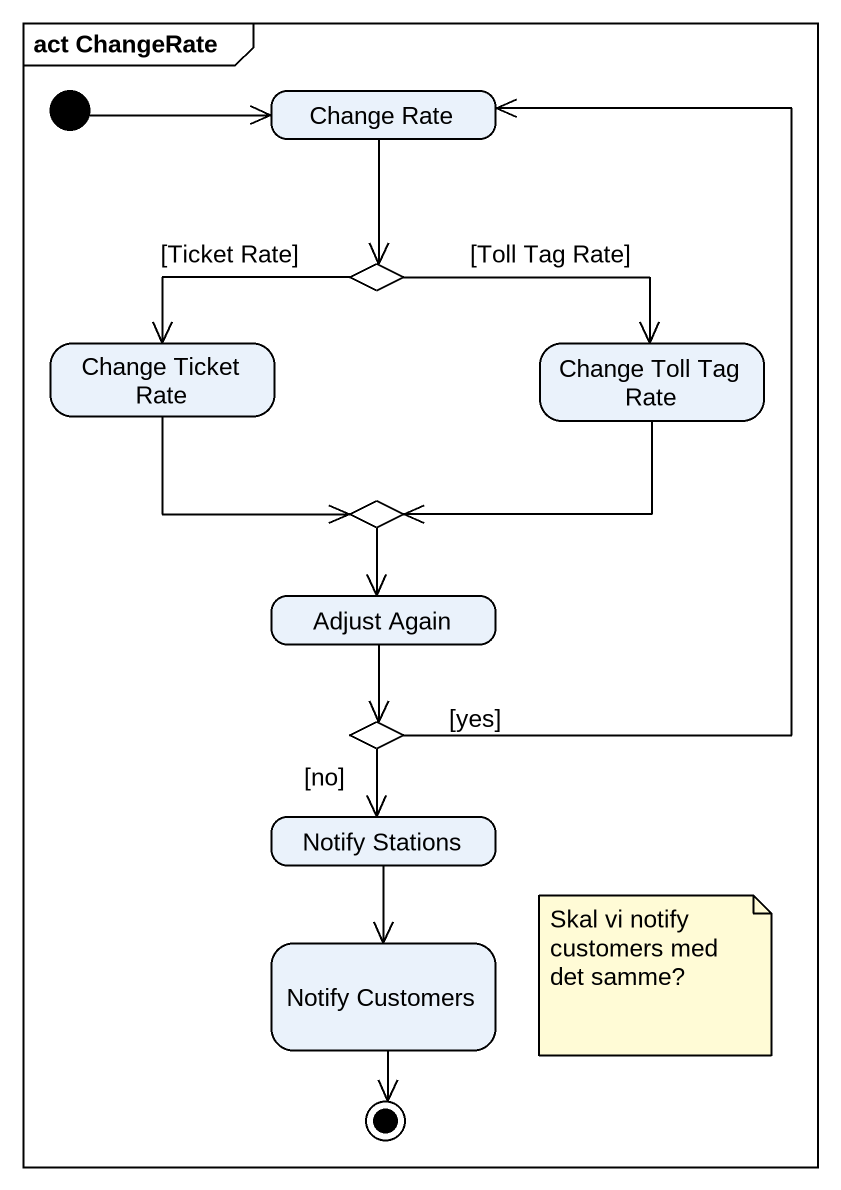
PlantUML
@startuml
mainframe act ChangeRate
hide empty description
state "Change Rate" as Change_Rate
state choice1 <<choice>>
state "Change Ticket Rate" as Change_Ticket_Rate
state "Change Toll Tag Rate" as Change_Toll_Tag_Rate
state "Adjust Again" as Adjust_Again
state choice2 <<choice>>
state choice3 <<choice>>
state "Notify Stations" as Notify_Stations
state "Notify Customers" as Notify_Customers
[*] -right-> Change_Rate
Change_Rate --> choice1
choice1 -left-> Change_Ticket_Rate : [Ticket Rate]
choice1 -right-> Change_Toll_Tag_Rate : [Toll Tag Rate]
Change_Ticket_Rate --> choice2
Change_Toll_Tag_Rate -left-> choice2
Adjust_Again --> choice3
choice2 --> Adjust_Again
choice3 -up-> Change_Rate : [yes]
choice3 --> Notify_Stations : [no]
Notify_Stations --> Notify_Customers
Notify_Customers --> [*]
note as N1
  Skal vi notify customers med det samme?
end note
@enduml
